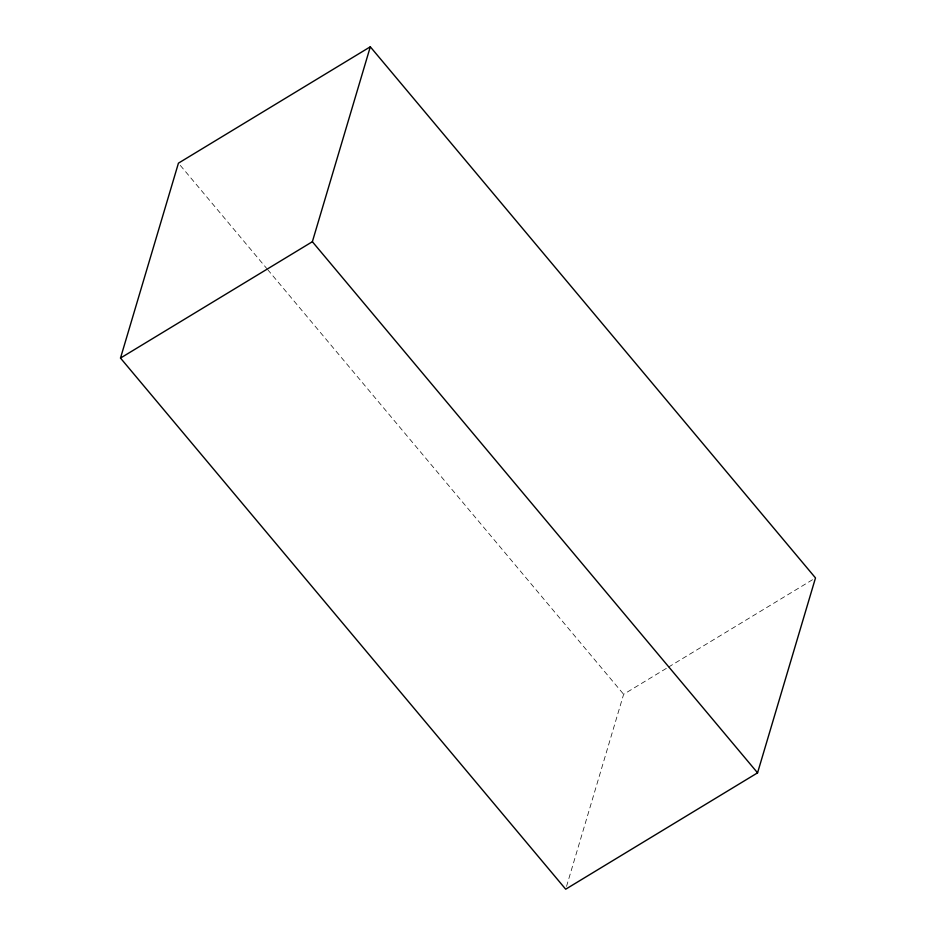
<?xml version="1.0" encoding="UTF-8"?>
<svg xmlns="http://www.w3.org/2000/svg" width="936" height="936" viewBox="0 0 936 936"><rect width="100%" height="100%" fill="white"/><g stroke="black" fill="none" stroke-linecap="round" stroke-linejoin="round"><path stroke-width="0.7" stroke-dasharray="4.68 3.51" d="M566.526 886.415L623.633 694.29L667.239 667.848M668.491 667.087L813.01 579.442M180.32 165.403L266.725 268.492M267.661 269.603L623.633 694.29"/><path stroke-width="1.4" d="M120.498 358.067L178.437 163.156L370.305 46.8L815.502 577.933L757.563 772.843L565.695 889.2L120.498 358.067L312.367 241.71L370.305 46.8M312.367 241.71L757.563 772.843"/></g></svg>
